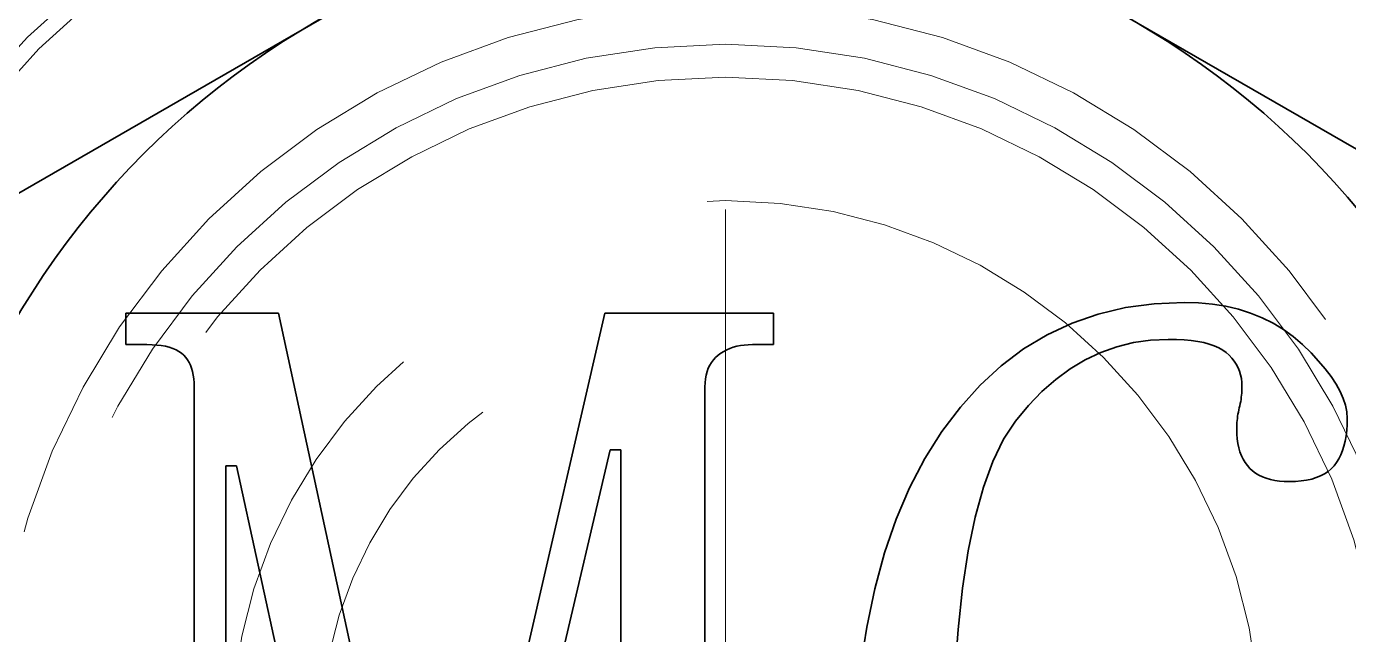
# Model space of a CAD drawing. Header units: millimetres. Extents: x 5606 to 13175, y -3239 to -2051.
# Drawn here: x 5875.45 to 5883.49, y -2430.17 to -2426.48 of the extents above; entities that cross this region are included whole.
import ezdxf

# ---------------------------------------------------------------- set-up
doc = ezdxf.new("R2010")
doc.units = ezdxf.units.MM
for name, pattern in [('CENTER-HOKUTO', [23, 20, -1, 1, -1]), ('DASHSPACE', [30, 12, -18]), ('HIDDEN-HOKUTO', [3.8, 2.5, -1.3])]:
    doc.linetypes.add(name, pattern=pattern)
doc.layers.add('AM_7', color=2, linetype='CENTER-HOKUTO', lineweight=30)
doc.layers.add('AM_HID', color=1, linetype='HIDDEN-HOKUTO', lineweight=25)

msp = doc.modelspace()

# ---------------------------------------------------------------- linework, layer by layer
at = {"color": 7, "lineweight": 35, "ltscale": 0.144319}
msp.add_line((5874.6979, -2427.8938), (5879.6979, -2425.0085), dxfattribs=at)
at = {"color": 7, "lineweight": 35, "ltscale": 0.144318}
msp.add_line((5879.6979, -2425.0085), (5884.6979, -2427.8937), dxfattribs=at)
at = {"color": 7, "lineweight": 35, "ltscale": 0.004393}
msp.add_line((5882.1299, -2428.1836), (5882.3041, -2428.1601), dxfattribs=at)
at = {"color": 7, "lineweight": 35, "ltscale": 0.004548}
msp.add_line((5882.3041, -2428.1601), (5882.4858, -2428.1522), dxfattribs=at)
at = {"color": 7, "lineweight": 35, "ltscale": 0.002197}
msp.add_line((5882.4858, -2428.1522), (5882.5736, -2428.1548), dxfattribs=at)
at = {"color": 7, "lineweight": 35, "ltscale": 0.002117}
msp.add_line((5882.5736, -2428.1548), (5882.658, -2428.1625), dxfattribs=at)
at = {"color": 7, "lineweight": 35, "ltscale": 0.002045}
msp.add_line((5882.658, -2428.1625), (5882.7388, -2428.1752), dxfattribs=at)
at = {"color": 7, "lineweight": 35, "ltscale": 0.0048}
for p, q in [((5876.0538, -2428.4082), (5876.0538, -2428.2162)), ((5879.9898, -2428.2162), (5879.9898, -2428.4082))]:
    msp.add_line(p, q, dxfattribs=at)
at = {"color": 7, "lineweight": 35, "ltscale": 0.023199}
msp.add_line((5876.0538, -2428.2162), (5876.9818, -2428.2162), dxfattribs=at)
at = {"color": 7, "lineweight": 35, "ltscale": 0.109682}
msp.add_line((5876.9818, -2428.2162), (5877.9099, -2432.5042), dxfattribs=at)
at = {"color": 7, "lineweight": 35, "ltscale": 0.110031}
msp.add_line((5877.9738, -2432.5042), (5878.9658, -2428.2162), dxfattribs=at)
at = {"color": 7, "lineweight": 35, "ltscale": 0.0256}
msp.add_line((5878.9658, -2428.2162), (5879.9898, -2428.2162), dxfattribs=at)
at = {"color": 7, "lineweight": 35, "ltscale": 0.004199}
msp.add_line((5881.8048, -2428.2776), (5881.9636, -2428.2228), dxfattribs=at)
at = {"color": 7, "lineweight": 35, "ltscale": 0.004273}
msp.add_line((5881.9636, -2428.2228), (5882.1299, -2428.1836), dxfattribs=at)
at = {"color": 7, "lineweight": 35, "ltscale": 0.001983}
msp.add_line((5882.7388, -2428.1752), (5882.816, -2428.1932), dxfattribs=at)
at = {"color": 7, "lineweight": 35, "ltscale": 0.001932}
msp.add_line((5882.816, -2428.1932), (5882.8898, -2428.2162), dxfattribs=at)
at = {"color": 7, "lineweight": 35, "ltscale": 0.001893}
msp.add_line((5882.8898, -2428.2162), (5882.9601, -2428.2444), dxfattribs=at)
at = {"color": 7, "lineweight": 35, "ltscale": 0.001863}
msp.add_line((5882.9601, -2428.2444), (5883.0268, -2428.2776), dxfattribs=at)
at = {"color": 7, "lineweight": 35, "ltscale": 0.004167}
msp.add_line((5881.6538, -2428.3482), (5881.8048, -2428.2776), dxfattribs=at)
at = {"color": 7, "lineweight": 35, "ltscale": 0.001849}
msp.add_line((5883.0268, -2428.2776), (5883.09, -2428.3161), dxfattribs=at)
at = {"color": 7, "lineweight": 35, "ltscale": 0.001846}
msp.add_line((5883.09, -2428.3161), (5883.1497, -2428.3596), dxfattribs=at)
at = {"color": 7, "lineweight": 35, "ltscale": 0.004183}
msp.add_line((5881.5105, -2428.4345), (5881.6538, -2428.3482), dxfattribs=at)
at = {"color": 7, "lineweight": 35, "ltscale": 0.002596}
msp.add_line((5882.1786, -2428.3961), (5882.0778, -2428.4208), dxfattribs=at)
at = {"color": 7, "lineweight": 35, "ltscale": 0.002627}
msp.add_line((5882.2826, -2428.3812), (5882.1786, -2428.3961), dxfattribs=at)
at = {"color": 7, "lineweight": 35, "ltscale": 0.002682}
msp.add_line((5882.3898, -2428.3762), (5882.2826, -2428.3812), dxfattribs=at)
at = {"color": 7, "lineweight": 35, "ltscale": 0.001241}
msp.add_line((5882.4394, -2428.377), (5882.3898, -2428.3762), dxfattribs=at)
at = {"color": 7, "lineweight": 35, "ltscale": 0.001161}
msp.add_line((5882.4858, -2428.3794), (5882.4394, -2428.377), dxfattribs=at)
at = {"color": 7, "lineweight": 35, "ltscale": 0.001085}
msp.add_line((5882.529, -2428.3834), (5882.4858, -2428.3794), dxfattribs=at)
at = {"color": 7, "lineweight": 35, "ltscale": 0.001009}
msp.add_line((5882.569, -2428.389), (5882.529, -2428.3834), dxfattribs=at)
at = {"color": 7, "lineweight": 35, "ltscale": 0.000938014}
msp.add_line((5882.6058, -2428.3962), (5882.569, -2428.389), dxfattribs=at)
at = {"color": 7, "lineweight": 35, "ltscale": 0.000867909}
msp.add_line((5882.6394, -2428.405), (5882.6058, -2428.3962), dxfattribs=at)
at = {"color": 7, "lineweight": 35, "ltscale": 0.00080319}
msp.add_line((5882.6698, -2428.4154), (5882.6394, -2428.405), dxfattribs=at)
at = {"color": 7, "lineweight": 35, "ltscale": 0.001857}
msp.add_line((5883.1497, -2428.3596), (5883.2058, -2428.4082), dxfattribs=at)
at = {"color": 7, "lineweight": 35, "ltscale": 0.003199}
msp.add_line((5876.1818, -2428.4082), (5876.0538, -2428.4082), dxfattribs=at)
at = {"color": 7, "lineweight": 35, "ltscale": 0.000776838}
msp.add_line((5876.2129, -2428.4088), (5876.1818, -2428.4082), dxfattribs=at)
at = {"color": 7, "lineweight": 35, "ltscale": 0.000728719}
msp.add_line((5876.2419, -2428.4108), (5876.2129, -2428.4088), dxfattribs=at)
at = {"color": 7, "lineweight": 35, "ltscale": 0.000685152}
msp.add_line((5876.2692, -2428.414), (5876.2419, -2428.4108), dxfattribs=at)
at = {"color": 7, "lineweight": 35, "ltscale": 0.000641592}
msp.add_line((5876.2944, -2428.4185), (5876.2692, -2428.414), dxfattribs=at)
at = {"color": 7, "lineweight": 35, "ltscale": 0.000601197}
msp.add_line((5876.3178, -2428.4242), (5876.2944, -2428.4185), dxfattribs=at)
at = {"color": 7, "lineweight": 35, "ltscale": 0.000565285}
msp.add_line((5876.3393, -2428.4313), (5876.3178, -2428.4242), dxfattribs=at)
at = {"color": 7, "lineweight": 35, "ltscale": 0.000529848}
msp.add_line((5876.3588, -2428.4396), (5876.3393, -2428.4313), dxfattribs=at)
at = {"color": 7, "lineweight": 35, "ltscale": 0.000501179}
msp.add_line((5876.3764, -2428.4492), (5876.3588, -2428.4396), dxfattribs=at)
at = {"color": 7, "lineweight": 35, "ltscale": 0.000477895}
msp.add_line((5876.3921, -2428.4601), (5876.3764, -2428.4492), dxfattribs=at)
at = {"color": 7, "lineweight": 35, "ltscale": 0.00045891}
msp.add_line((5876.4058, -2428.4722), (5876.3921, -2428.4601), dxfattribs=at)
at = {"color": 7, "lineweight": 35, "ltscale": 0.000452651}
msp.add_line((5876.418, -2428.4857), (5876.4058, -2428.4722), dxfattribs=at)
at = {"color": 7, "lineweight": 35, "ltscale": 0.000458233}
msp.add_line((5876.4289, -2428.5004), (5876.418, -2428.4857), dxfattribs=at)
at = {"color": 7, "lineweight": 35, "ltscale": 0.000501057}
msp.add_line((5879.6386, -2428.4857), (5879.625, -2428.5004), dxfattribs=at)
at = {"color": 7, "lineweight": 35, "ltscale": 0.00050757}
msp.add_line((5879.6538, -2428.4722), (5879.6386, -2428.4857), dxfattribs=at)
at = {"color": 7, "lineweight": 35, "ltscale": 0.000511798}
msp.add_line((5879.6703, -2428.4601), (5879.6538, -2428.4722), dxfattribs=at)
at = {"color": 7, "lineweight": 35, "ltscale": 0.000514181}
msp.add_line((5879.6877, -2428.4492), (5879.6703, -2428.4601), dxfattribs=at)
at = {"color": 7, "lineweight": 35, "ltscale": 0.000518689}
msp.add_line((5879.7061, -2428.4396), (5879.6877, -2428.4492), dxfattribs=at)
at = {"color": 7, "lineweight": 35, "ltscale": 0.000527041}
msp.add_line((5879.7255, -2428.4313), (5879.7061, -2428.4396), dxfattribs=at)
at = {"color": 7, "lineweight": 35, "ltscale": 0.000537814}
msp.add_line((5879.7458, -2428.4242), (5879.7255, -2428.4313), dxfattribs=at)
at = {"color": 7, "lineweight": 35, "ltscale": 0.000550972}
msp.add_line((5879.7671, -2428.4185), (5879.7458, -2428.4242), dxfattribs=at)
at = {"color": 7, "lineweight": 35, "ltscale": 0.00056663}
msp.add_line((5879.7893, -2428.414), (5879.7671, -2428.4185), dxfattribs=at)
at = {"color": 7, "lineweight": 35, "ltscale": 0.000585238}
msp.add_line((5879.8125, -2428.4108), (5879.7893, -2428.414), dxfattribs=at)
at = {"color": 7, "lineweight": 35, "ltscale": 0.000606218}
msp.add_line((5879.8367, -2428.4088), (5879.8125, -2428.4108), dxfattribs=at)
at = {"color": 7, "lineweight": 35, "ltscale": 0.000628866}
msp.add_line((5879.8618, -2428.4082), (5879.8367, -2428.4088), dxfattribs=at)
at = {"color": 7, "lineweight": 35, "ltscale": 0.0032}
msp.add_line((5879.9898, -2428.4082), (5879.8618, -2428.4082), dxfattribs=at)
at = {"color": 7, "lineweight": 35, "ltscale": 0.004243}
msp.add_line((5881.3748, -2428.5364), (5881.5105, -2428.4345), dxfattribs=at)
at = {"color": 7, "lineweight": 35, "ltscale": 0.00261}
msp.add_line((5881.9802, -2428.4556), (5881.8858, -2428.5002), dxfattribs=at)
at = {"color": 7, "lineweight": 35, "ltscale": 0.00259}
msp.add_line((5882.0778, -2428.4208), (5881.9802, -2428.4556), dxfattribs=at)
at = {"color": 7, "lineweight": 35, "ltscale": 0.00074266}
msp.add_line((5882.697, -2428.4274), (5882.6698, -2428.4154), dxfattribs=at)
at = {"color": 7, "lineweight": 35, "ltscale": 0.000690525}
msp.add_line((5882.721, -2428.441), (5882.697, -2428.4274), dxfattribs=at)
at = {"color": 7, "lineweight": 35, "ltscale": 0.000643829}
msp.add_line((5882.7418, -2428.4562), (5882.721, -2428.441), dxfattribs=at)
at = {"color": 7, "lineweight": 35, "ltscale": 0.000615236}
msp.add_line((5882.7601, -2428.4727), (5882.7418, -2428.4562), dxfattribs=at)
at = {"color": 7, "lineweight": 35, "ltscale": 0.000596459}
msp.add_line((5882.7764, -2428.4901), (5882.7601, -2428.4727), dxfattribs=at)
at = {"color": 7, "lineweight": 35, "ltscale": 0.001808}
msp.add_line((5883.2058, -2428.4082), (5883.2575, -2428.4588), dxfattribs=at)
at = {"color": 7, "lineweight": 35, "ltscale": 0.001689}
msp.add_line((5883.2575, -2428.4588), (5883.3037, -2428.5081), dxfattribs=at)
at = {"color": 7, "lineweight": 35, "ltscale": 0.000465409}
msp.add_line((5876.4385, -2428.5164), (5876.4289, -2428.5004), dxfattribs=at)
at = {"color": 7, "lineweight": 35, "ltscale": 0.00047943}
msp.add_line((5876.4468, -2428.5336), (5876.4385, -2428.5164), dxfattribs=at)
at = {"color": 7, "lineweight": 35, "ltscale": 0.000496219}
msp.add_line((5876.4538, -2428.5522), (5876.4468, -2428.5336), dxfattribs=at)
at = {"color": 7, "lineweight": 35, "ltscale": 0.000517915}
msp.add_line((5876.4596, -2428.5721), (5876.4538, -2428.5522), dxfattribs=at)
at = {"color": 7, "lineweight": 35, "ltscale": 0.00052928}
msp.add_line((5879.5938, -2428.5522), (5879.5866, -2428.5721), dxfattribs=at)
at = {"color": 7, "lineweight": 35, "ltscale": 0.000513276}
msp.add_line((5879.6026, -2428.5336), (5879.5938, -2428.5522), dxfattribs=at)
at = {"color": 7, "lineweight": 35, "ltscale": 0.000504139}
msp.add_line((5879.613, -2428.5164), (5879.6026, -2428.5336), dxfattribs=at)
at = {"color": 7, "lineweight": 35, "ltscale": 0.000499115}
msp.add_line((5879.625, -2428.5004), (5879.613, -2428.5164), dxfattribs=at)
at = {"color": 7, "lineweight": 35, "ltscale": 0.004345}
msp.add_line((5881.2468, -2428.654), (5881.3748, -2428.5364), dxfattribs=at)
at = {"color": 7, "lineweight": 35, "ltscale": 0.002727}
msp.add_line((5881.7946, -2428.5548), (5881.7066, -2428.6193), dxfattribs=at)
at = {"color": 7, "lineweight": 35, "ltscale": 0.002658}
msp.add_line((5881.8858, -2428.5002), (5881.7946, -2428.5548), dxfattribs=at)
at = {"color": 7, "lineweight": 35, "ltscale": 0.000584231}
msp.add_line((5882.7908, -2428.5085), (5882.7764, -2428.4901), dxfattribs=at)
at = {"color": 7, "lineweight": 35, "ltscale": 0.000575208}
msp.add_line((5882.8032, -2428.5279), (5882.7908, -2428.5085), dxfattribs=at)
at = {"color": 7, "lineweight": 35, "ltscale": 0.000573302}
msp.add_line((5882.8138, -2428.5482), (5882.8032, -2428.5279), dxfattribs=at)
at = {"color": 7, "lineweight": 35, "ltscale": 0.000573358}
msp.add_line((5882.8224, -2428.5695), (5882.8138, -2428.5482), dxfattribs=at)
at = {"color": 7, "lineweight": 35, "ltscale": 0.001576}
msp.add_line((5883.3037, -2428.5081), (5883.3445, -2428.5561), dxfattribs=at)
at = {"color": 7, "lineweight": 35, "ltscale": 0.001465}
msp.add_line((5883.3445, -2428.5561), (5883.3799, -2428.6028), dxfattribs=at)
at = {"color": 7, "lineweight": 35, "ltscale": 0.000538673}
msp.add_line((5876.464, -2428.5932), (5876.4596, -2428.5721), dxfattribs=at)
at = {"color": 7, "lineweight": 35, "ltscale": 0.000566562}
msp.add_line((5876.4673, -2428.6156), (5876.464, -2428.5932), dxfattribs=at)
at = {"color": 7, "lineweight": 35, "ltscale": 0.000593928}
msp.add_line((5876.4692, -2428.6393), (5876.4673, -2428.6156), dxfattribs=at)
at = {"color": 7, "lineweight": 35, "ltscale": 0.000623527}
msp.add_line((5876.4698, -2428.6642), (5876.4692, -2428.6393), dxfattribs=at)
at = {"color": 7, "lineweight": 35, "ltscale": 0.000623662}
msp.add_line((5879.5746, -2428.6393), (5879.5738, -2428.6642), dxfattribs=at)
at = {"color": 7, "lineweight": 35, "ltscale": 0.000595101}
msp.add_line((5879.577, -2428.6156), (5879.5746, -2428.6393), dxfattribs=at)
at = {"color": 7, "lineweight": 35, "ltscale": 0.000569598}
msp.add_line((5879.581, -2428.5932), (5879.577, -2428.6156), dxfattribs=at)
at = {"color": 7, "lineweight": 35, "ltscale": 0.000545171}
msp.add_line((5879.5866, -2428.5721), (5879.581, -2428.5932), dxfattribs=at)
at = {"color": 7, "lineweight": 35, "ltscale": 0.00282}
msp.add_line((5881.7066, -2428.6193), (5881.6218, -2428.6937), dxfattribs=at)
at = {"color": 7, "lineweight": 35, "ltscale": 0.000581179}
msp.add_line((5882.8292, -2428.5917), (5882.8224, -2428.5695), dxfattribs=at)
at = {"color": 7, "lineweight": 35, "ltscale": 0.000592077}
msp.add_line((5882.834, -2428.6149), (5882.8292, -2428.5917), dxfattribs=at)
at = {"color": 7, "lineweight": 35, "ltscale": 0.000608489}
msp.add_line((5882.8368, -2428.6391), (5882.834, -2428.6149), dxfattribs=at)
at = {"color": 7, "lineweight": 35, "ltscale": 0.000628374}
msp.add_line((5882.8378, -2428.6642), (5882.8368, -2428.6391), dxfattribs=at)
at = {"color": 7, "lineweight": 35, "ltscale": 0.00136}
msp.add_line((5883.3799, -2428.6028), (5883.4098, -2428.6482), dxfattribs=at)
at = {"color": 7, "lineweight": 35, "ltscale": 0.1144}
for p, q in [((5876.4698, -2433.2402), (5876.4698, -2428.6642)), ((5879.5738, -2428.6642), (5879.5738, -2433.2402))]:
    msp.add_line(p, q, dxfattribs=at)
at = {"color": 7, "lineweight": 35, "ltscale": 0.00449}
msp.add_line((5881.1264, -2428.7873), (5881.2468, -2428.654), dxfattribs=at)
at = {"color": 7, "lineweight": 35, "ltscale": 0.002934}
msp.add_line((5881.6218, -2428.6937), (5881.5402, -2428.778), dxfattribs=at)
at = {"color": 7, "lineweight": 35, "ltscale": 0.000321004}
msp.add_line((5882.8338, -2428.7282), (5882.8353, -2428.7155), dxfattribs=at)
at = {"color": 7, "lineweight": 35, "ltscale": 0.000323196}
msp.add_line((5882.8353, -2428.7155), (5882.8364, -2428.7026), dxfattribs=at)
at = {"color": 7, "lineweight": 35, "ltscale": 0.000319479}
msp.add_line((5882.8364, -2428.7026), (5882.8372, -2428.6898), dxfattribs=at)
at = {"color": 7, "lineweight": 35, "ltscale": 0.000320667}
msp.add_line((5882.8372, -2428.6898), (5882.8377, -2428.677), dxfattribs=at)
at = {"color": 7, "lineweight": 35, "ltscale": 0.000319694}
msp.add_line((5882.8377, -2428.677), (5882.8378, -2428.6642), dxfattribs=at)
at = {"color": 7, "lineweight": 35, "ltscale": 0.001263}
msp.add_line((5883.4098, -2428.6482), (5883.4343, -2428.6924), dxfattribs=at)
at = {"color": 7, "lineweight": 35, "ltscale": 0.001173}
msp.add_line((5883.4343, -2428.6924), (5883.4533, -2428.7353), dxfattribs=at)
at = {"color": 7, "lineweight": 35, "ltscale": 0.004668}
msp.add_line((5881.0138, -2428.9362), (5881.1264, -2428.7873), dxfattribs=at)
at = {"color": 7, "lineweight": 35, "ltscale": 0.003064}
msp.add_line((5881.5402, -2428.778), (5881.4618, -2428.8722), dxfattribs=at)
at = {"color": 7, "lineweight": 35, "ltscale": 0.000326057}
msp.add_line((5882.816, -2428.8178), (5882.8188, -2428.8051), dxfattribs=at)
at = {"color": 7, "lineweight": 35, "ltscale": 0.000330701}
msp.add_line((5882.8188, -2428.8051), (5882.8218, -2428.7922), dxfattribs=at)
at = {"color": 7, "lineweight": 35, "ltscale": 0.000328086}
msp.add_line((5882.8218, -2428.7922), (5882.8249, -2428.7794), dxfattribs=at)
at = {"color": 7, "lineweight": 35, "ltscale": 0.000327393}
msp.add_line((5882.8249, -2428.7794), (5882.8275, -2428.7666), dxfattribs=at)
at = {"color": 7, "lineweight": 35, "ltscale": 0.000325304}
msp.add_line((5882.8275, -2428.7666), (5882.83, -2428.7538), dxfattribs=at)
at = {"color": 7, "lineweight": 35, "ltscale": 0.000323854}
msp.add_line((5882.83, -2428.7538), (5882.832, -2428.741), dxfattribs=at)
at = {"color": 7, "lineweight": 35, "ltscale": 0.000323476}
msp.add_line((5882.832, -2428.741), (5882.8338, -2428.7282), dxfattribs=at)
at = {"color": 7, "lineweight": 35, "ltscale": 0.001094}
msp.add_line((5883.4533, -2428.7353), (5883.4669, -2428.7769), dxfattribs=at)
at = {"color": 7, "lineweight": 35, "ltscale": 0.001029}
msp.add_line((5883.4669, -2428.7769), (5883.4751, -2428.8172), dxfattribs=at)
at = {"color": 7, "lineweight": 35, "ltscale": 0.003319}
msp.add_line((5881.4618, -2428.8722), (5881.3888, -2428.9831), dxfattribs=at)
at = {"color": 7, "lineweight": 35, "ltscale": 0.000322571}
msp.add_line((5882.8065, -2428.8947), (5882.8073, -2428.8818), dxfattribs=at)
at = {"color": 7, "lineweight": 35, "ltscale": 0.000320089}
msp.add_line((5882.8073, -2428.8818), (5882.8084, -2428.869), dxfattribs=at)
at = {"color": 7, "lineweight": 35, "ltscale": 0.00032252}
msp.add_line((5882.8084, -2428.869), (5882.8098, -2428.8562), dxfattribs=at)
at = {"color": 7, "lineweight": 35, "ltscale": 0.00032272}
msp.add_line((5882.8098, -2428.8562), (5882.8116, -2428.8434), dxfattribs=at)
at = {"color": 7, "lineweight": 35, "ltscale": 0.000323733}
msp.add_line((5882.8116, -2428.8434), (5882.8136, -2428.8306), dxfattribs=at)
at = {"color": 7, "lineweight": 35, "ltscale": 0.000326054}
msp.add_line((5882.8136, -2428.8306), (5882.816, -2428.8178), dxfattribs=at)
at = {"color": 7, "lineweight": 35, "ltscale": 0.000977345}
msp.add_line((5883.4751, -2428.8172), (5883.4778, -2428.8562), dxfattribs=at)
at = {"color": 7, "lineweight": 35, "ltscale": 0.000937084}
msp.add_line((5883.4778, -2428.8562), (5883.477, -2428.8937), dxfattribs=at)
at = {"color": 7, "lineweight": 35, "ltscale": 0.00484}
msp.add_line((5880.9105, -2429.0999), (5881.0138, -2428.9362), dxfattribs=at)
at = {"color": 7, "lineweight": 35, "ltscale": 0.000320457}
msp.add_line((5882.8058, -2428.9202), (5882.806, -2428.9074), dxfattribs=at)
at = {"color": 7, "lineweight": 35, "ltscale": 0.000779976}
msp.add_line((5882.8066, -2428.9514), (5882.8058, -2428.9202), dxfattribs=at)
at = {"color": 7, "lineweight": 35, "ltscale": 0.000319142}
msp.add_line((5882.806, -2428.9074), (5882.8065, -2428.8947), dxfattribs=at)
at = {"color": 7, "lineweight": 35, "ltscale": 0.00074244}
msp.add_line((5882.809, -2428.981), (5882.8066, -2428.9514), dxfattribs=at)
at = {"color": 7, "lineweight": 35, "ltscale": 0.000803526}
msp.add_line((5883.4706, -2428.9628), (5883.465, -2428.9944), dxfattribs=at)
at = {"color": 7, "lineweight": 35, "ltscale": 0.000847437}
msp.add_line((5883.4746, -2428.9291), (5883.4706, -2428.9628), dxfattribs=at)
at = {"color": 7, "lineweight": 35, "ltscale": 0.000888582}
msp.add_line((5883.477, -2428.8937), (5883.4746, -2428.9291), dxfattribs=at)
at = {"color": 7, "lineweight": 35, "ltscale": 0.119146}
msp.add_line((5878.9978, -2429.0482), (5877.9099, -2433.6882), dxfattribs=at)
at = {"color": 7, "lineweight": 35, "ltscale": 0.001601}
msp.add_line((5879.0618, -2429.0482), (5878.9978, -2429.0482), dxfattribs=at)
at = {"color": 7, "lineweight": 35, "ltscale": 0.1048}
msp.add_line((5879.0618, -2433.2402), (5879.0618, -2429.0482), dxfattribs=at)
at = {"color": 7, "lineweight": 35, "ltscale": 0.003732}
msp.add_line((5881.3888, -2428.9831), (5881.3236, -2429.1173), dxfattribs=at)
at = {"color": 7, "lineweight": 35, "ltscale": 0.000707474}
msp.add_line((5882.813, -2429.009), (5882.809, -2428.981), dxfattribs=at)
at = {"color": 7, "lineweight": 35, "ltscale": 0.000673962}
msp.add_line((5882.8186, -2429.0354), (5882.813, -2429.009), dxfattribs=at)
at = {"color": 7, "lineweight": 35, "ltscale": 0.000645875}
for p, q in [((5882.8258, -2429.0602), (5882.8186, -2429.0354)), ((5883.0106, -2429.2274), (5882.9858, -2429.2202))]:
    msp.add_line(p, q, dxfattribs=at)
at = {"color": 7, "lineweight": 35, "ltscale": 0.000730131}
msp.add_line((5883.4578, -2429.0242), (5883.449, -2429.0521), dxfattribs=at)
at = {"color": 7, "lineweight": 35, "ltscale": 0.00076591}
msp.add_line((5883.465, -2428.9944), (5883.4578, -2429.0242), dxfattribs=at)
at = {"color": 7, "lineweight": 35, "ltscale": 0.005002}
msp.add_line((5880.818, -2429.2773), (5880.9105, -2429.0999), dxfattribs=at)
at = {"color": 7, "lineweight": 35, "ltscale": 0.004195}
msp.add_line((5881.3236, -2429.1173), (5881.266, -2429.275), dxfattribs=at)
at = {"color": 7, "lineweight": 35, "ltscale": 0.000620341}
msp.add_line((5882.8346, -2429.0834), (5882.8258, -2429.0602), dxfattribs=at)
at = {"color": 7, "lineweight": 35, "ltscale": 0.000599576}
msp.add_line((5882.845, -2429.105), (5882.8346, -2429.0834), dxfattribs=at)
at = {"color": 7, "lineweight": 35, "ltscale": 0.000582514}
msp.add_line((5882.857, -2429.125), (5882.845, -2429.105), dxfattribs=at)
at = {"color": 7, "lineweight": 35, "ltscale": 0.000572831}
for p, q in [((5882.8706, -2429.1434), (5882.857, -2429.125)), ((5882.921, -2429.189), (5882.9026, -2429.1754))]:
    msp.add_line(p, q, dxfattribs=at)
at = {"color": 7, "lineweight": 35, "ltscale": 0.000629732}
msp.add_line((5883.413, -2429.1241), (5883.3978, -2429.1442), dxfattribs=at)
at = {"color": 7, "lineweight": 35, "ltscale": 0.000649814}
msp.add_line((5883.4266, -2429.102), (5883.413, -2429.1241), dxfattribs=at)
at = {"color": 7, "lineweight": 35, "ltscale": 0.000669428}
msp.add_line((5883.4386, -2429.078), (5883.4266, -2429.102), dxfattribs=at)
at = {"color": 7, "lineweight": 35, "ltscale": 0.000698454}
msp.add_line((5883.449, -2429.0521), (5883.4386, -2429.078), dxfattribs=at)
at = {"color": 7, "lineweight": 35, "ltscale": 0.001599}
msp.add_line((5876.7258, -2429.1442), (5876.6618, -2429.1442), dxfattribs=at)
at = {"color": 7, "lineweight": 35, "ltscale": 0.102401}
msp.add_line((5876.6618, -2429.1442), (5876.6618, -2433.2402), dxfattribs=at)
at = {"color": 7, "lineweight": 35, "ltscale": 0.116276}
msp.add_line((5877.7178, -2433.6882), (5876.7258, -2429.1442), dxfattribs=at)
at = {"color": 7, "lineweight": 35, "ltscale": 0.00056607}
for p, q in [((5882.8858, -2429.1602), (5882.8706, -2429.1434)), ((5882.9026, -2429.1754), (5882.8858, -2429.1602))]:
    msp.add_line(p, q, dxfattribs=at)
at = {"color": 7, "lineweight": 35, "ltscale": 0.000583822}
msp.add_line((5882.941, -2429.201), (5882.921, -2429.189), dxfattribs=at)
at = {"color": 7, "lineweight": 35, "ltscale": 0.00059853}
msp.add_line((5882.9626, -2429.2114), (5882.941, -2429.201), dxfattribs=at)
at = {"color": 7, "lineweight": 35, "ltscale": 0.000703416}
msp.add_line((5883.3159, -2429.2057), (5883.2898, -2429.2162), dxfattribs=at)
at = {"color": 7, "lineweight": 35, "ltscale": 0.000672972}
msp.add_line((5883.3397, -2429.1932), (5883.3159, -2429.2057), dxfattribs=at)
at = {"color": 7, "lineweight": 35, "ltscale": 0.000649193}
msp.add_line((5883.3613, -2429.1788), (5883.3397, -2429.1932), dxfattribs=at)
at = {"color": 7, "lineweight": 35, "ltscale": 0.000632417}
msp.add_line((5883.3807, -2429.1625), (5883.3613, -2429.1788), dxfattribs=at)
at = {"color": 7, "lineweight": 35, "ltscale": 0.000626654}
msp.add_line((5883.3978, -2429.1442), (5883.3807, -2429.1625), dxfattribs=at)
at = {"color": 7, "lineweight": 35, "ltscale": 0.005198}
msp.add_line((5880.7364, -2429.4686), (5880.818, -2429.2773), dxfattribs=at)
at = {"color": 7, "lineweight": 35, "ltscale": 0.004693}
msp.add_line((5881.266, -2429.275), (5881.216, -2429.4559), dxfattribs=at)
at = {"color": 7, "lineweight": 35, "ltscale": 0.00062007}
msp.add_line((5882.9858, -2429.2202), (5882.9626, -2429.2114), dxfattribs=at)
at = {"color": 7, "lineweight": 35, "ltscale": 0.000674708}
msp.add_line((5883.037, -2429.233), (5883.0106, -2429.2274), dxfattribs=at)
at = {"color": 7, "lineweight": 35, "ltscale": 0.000706611}
msp.add_line((5883.065, -2429.237), (5883.037, -2429.233), dxfattribs=at)
at = {"color": 7, "lineweight": 35, "ltscale": 0.000742502}
msp.add_line((5883.0946, -2429.2394), (5883.065, -2429.237), dxfattribs=at)
at = {"color": 7, "lineweight": 35, "ltscale": 0.000779996}
msp.add_line((5883.1258, -2429.2402), (5883.0946, -2429.2394), dxfattribs=at)
at = {"color": 7, "lineweight": 35, "ltscale": 0.000932632}
msp.add_line((5883.1631, -2429.2393), (5883.1258, -2429.2402), dxfattribs=at)
at = {"color": 7, "lineweight": 35, "ltscale": 0.000878786}
msp.add_line((5883.1981, -2429.2364), (5883.1631, -2429.2393), dxfattribs=at)
at = {"color": 7, "lineweight": 35, "ltscale": 0.000828861}
msp.add_line((5883.2309, -2429.2316), (5883.1981, -2429.2364), dxfattribs=at)
at = {"color": 7, "lineweight": 35, "ltscale": 0.000782094}
msp.add_line((5883.2615, -2429.2249), (5883.2309, -2429.2316), dxfattribs=at)
at = {"color": 7, "lineweight": 35, "ltscale": 0.000740198}
msp.add_line((5883.2898, -2429.2162), (5883.2615, -2429.2249), dxfattribs=at)
at = {"color": 7, "lineweight": 35, "ltscale": 0.00542}
msp.add_line((5880.6657, -2429.6735), (5880.7364, -2429.4686), dxfattribs=at)
at = {"color": 7, "lineweight": 35, "ltscale": 0.005215}
msp.add_line((5881.216, -2429.4559), (5881.1738, -2429.6602), dxfattribs=at)
at = {"color": 7, "lineweight": 35, "ltscale": 0.005669}
msp.add_line((5880.6058, -2429.8922), (5880.6657, -2429.6735), dxfattribs=at)
at = {"color": 7, "lineweight": 35, "ltscale": 0.005757}
msp.add_line((5881.1738, -2429.6602), (5881.1393, -2429.8879), dxfattribs=at)
at = {"color": 7, "lineweight": 35, "ltscale": 0.00594}
msp.add_line((5880.5569, -2430.1247), (5880.6058, -2429.8922), dxfattribs=at)
at = {"color": 7, "lineweight": 35, "ltscale": 0.006312}
msp.add_line((5881.1393, -2429.8879), (5881.1124, -2430.1389), dxfattribs=at)
at = {"color": 7, "lineweight": 35, "ltscale": 0.00623}
msp.add_line((5880.5188, -2430.371), (5880.5569, -2430.1247), dxfattribs=at)
at = {"color": 7, "lineweight": 35, "ltscale": 0.006877}
msp.add_line((5881.1124, -2430.1389), (5881.0932, -2430.4133), dxfattribs=at)
at = {"color": 7, "lineweight": 35}
for radius in [8, 7.8, 5]:
    msp.add_circle((5879.6979, -2430.7835), radius, dxfattribs=at)
at = {"color": 7, "linetype": 'DASHSPACE', "lineweight": 13}
msp.add_circle((5879.6979, -2430.7835), 3, dxfattribs=at)
at = {"layer": 'AM_7', "color": 2, "lineweight": 13}
msp.add_line((5879.6979, -2427.5875), (5879.6979, -2433.9796), dxfattribs=at)
at = {"layer": 'AM_HID', "color": 1, "lineweight": 13, "ltscale": 4}
for radius in [7.8, 6, 5.9, 4.44, 4.2, 4.2, 4, 3.25, 2.4585]:
    msp.add_circle((5879.6979, -2430.7835), radius, dxfattribs=at)

doc.saveas('drawing.dxf')
